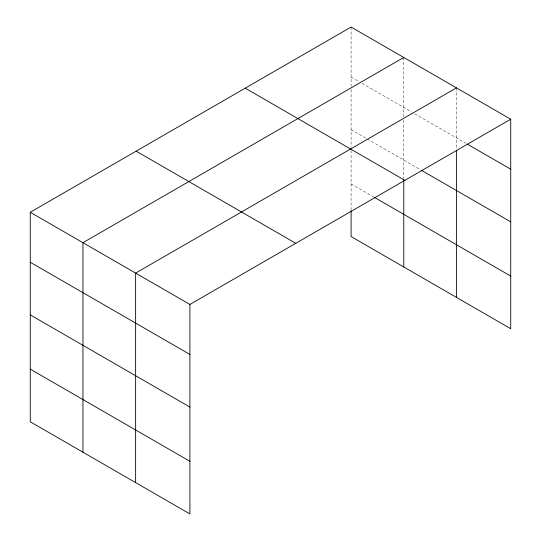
<?xml version="1.0" encoding="UTF-8"?>
<svg xmlns="http://www.w3.org/2000/svg" width="541" height="541" viewBox="0 0 541 541"><rect width="100%" height="100%" fill="white"/><g stroke="black" fill="none" stroke-linecap="round" stroke-linejoin="round"><path stroke-width="0.41" stroke-dasharray="2.71 2.03" d="M351.095 77.045L359.143 81.691M362.071 83.382L411.823 112.109M414.751 113.799L465.862 143.304M351.095 129.684L366.46 138.557M367.19 138.976L420.6 169.813M351.095 183.92L373.777 197.012M456.455 87.879L456.455 149.573M403.775 57.468L403.775 116.653M403.775 119.994L403.775 178.456M351.095 27.05L351.095 86.235M351.095 89.576L351.095 147.206M351.095 150.547L351.095 209.82"/><path stroke-width="0.81" d="M30.269 212.275L189.905 304.441L189.905 513.95L30.269 421.784L30.269 212.275L351.095 27.05L510.731 119.216L510.731 328.725L351.095 236.559L351.095 210.659M403.775 57.468L82.949 242.693L82.949 452.202M456.455 87.879L135.629 273.104L135.629 482.613M189.905 304.441L510.731 119.216M467.309 144.143L510.731 169.211M421.331 170.239L510.731 221.851M245.222 88.176L404.857 180.342M374.507 197.438L510.731 276.086M136.143 151.149L295.778 243.315M30.269 262.27L189.905 354.436M30.269 314.909L189.905 407.075M30.269 369.145L189.905 461.311M456.455 150.405L456.455 297.388M403.775 180.126L403.775 266.977"/></g></svg>
